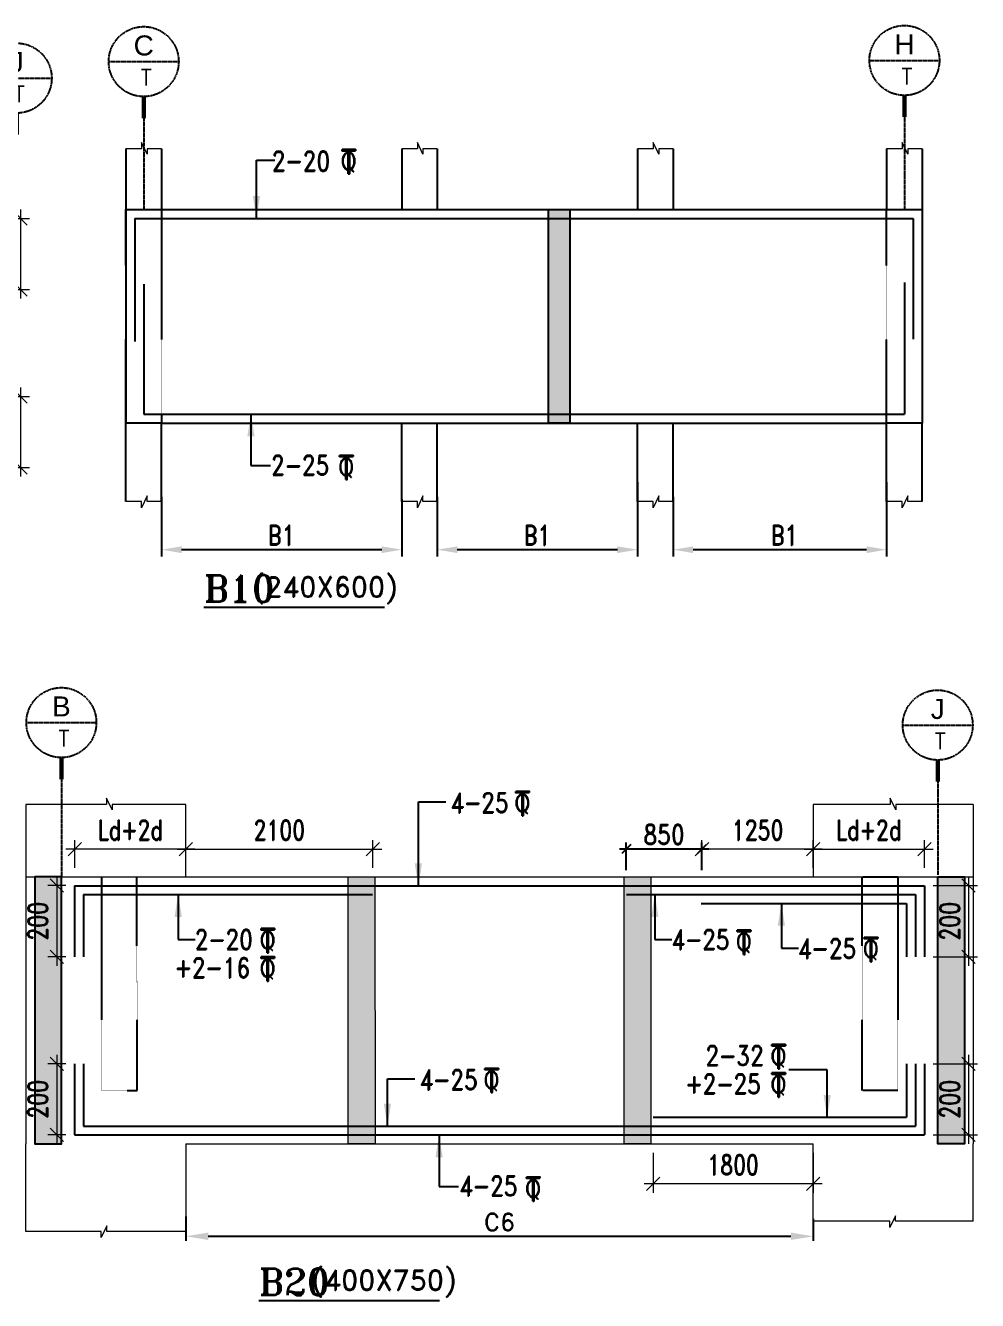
# Model space of a CAD drawing. Header units: millimetres. Extents: x 2061841 to 105821645, y -77612 to 48520811.
# Drawn here: x 2597553 to 2608254, y 28935 to 43257 of the extents above; entities that cross this region are included whole.
import ezdxf
from ezdxf.enums import TextEntityAlignment as Align

# ---------------------------------------------------------------- set-up
doc = ezdxf.new("R2010")
doc.units = ezdxf.units.MM
doc.header["$LTSCALE"] = 10
doc.header["$MEASUREMENT"] = 0
for name, pattern in [('$0$HIDDEN', [0.375, 0.25, -0.125]), ('BASEMENT COLUMN SETTING OUT-PART 2_R4$0$CENTER', [2, 1.25, -0.25, 0.25, -0.25]), ('CENTER', [2, 1.25, -0.25, 0.25, -0.25])]:
    doc.linetypes.add(name, pattern=pattern)
for name, color, linetype in [('A-Grid-Tower', 8, 'CENTER'), ('BASEMENT COLUMN SETTING OUT-PART 2_R4$0$A-GRID-MAIN', 2, 'BASEMENT COLUMN SETTING OUT-PART 2_R4$0$CENTER'), ('BEAM', 4, 'Continuous'), ('BEAM HATCH', 252, 'Continuous'), ('BEAM STIRRUPS', 3, 'Continuous'), ('DIM1', 3, 'Continuous'), ('LEADER', 3, 'Continuous'), ('REIN', 1, 'Continuous'), ('SHEET', 7, 'Continuous'), ('VIN_BEAM', 4, 'Continuous')]:
    doc.layers.add(name, color=color, linetype=linetype)
doc.layers.add('TEXT', color=2, linetype='Continuous', lineweight=25)
doc.layers.add('VIN_SLAB DIMENSION', color=3, linetype='Continuous', lineweight=13)
doc.styles.add('200', font='romand.shx', dxfattribs={"width": 0.8, "height": 225})
doc.styles.add('BASEMENT COLUMN SETTING OUT-PART 2_R4$0$MAS-TXTL', font='arial.ttf', dxfattribs={"height": 200})
doc.styles.add('BASEMENT COLUMN SETTING OUT-PART 2_R4$0$MAS-TXTS', font='romans.shx', dxfattribs={"width": 0.8, "height": 180})
doc.styles.add('GRID', font='romand.shx')
doc.styles.add('PK', font='romand.shx', dxfattribs={"width": 0.7, "height": 225})
doc.styles.add('PRP 100', font='romand.shx', dxfattribs={"width": 0.75})
doc.styles.add('RD', font='romand.shx', dxfattribs={"width": 0.9, "height": 225})
doc.styles.add('ROMAND', font='romand', dxfattribs={"height": 200})
doc.styles.add('RT', font='romant.shx', dxfattribs={"height": 250})
doc.dimstyles.new('dim', dxfattribs={"dimtxt": 225, "dimasz": 150, "dimexe": 100, "dimexo": 100, "dimgap": 100, "dimtad": 1, "dimdec": 0, "dimlfac": -1, "dimrnd": 5, "dimdsep": 46, "dimtxsty": 'PRP 100', "dimblk": 'OBLIQUE', "dimcen": 1.5, "dimdle": 100, "dimclrd": 3, "dimclre": 3, "dimclrt": 2, "dimadec": 0, "dimazin": 0, "dimtfac": 1, "dimtdec": 0, "dimtix": 1, "dimtmove": 0, "dimatfit": 3, "dimldrblk": 'OBLIQUE', "dimfxl": 200, "dimlwd": -1, "dimlwe": -1, "dimarcsym": 0})
doc.dimstyles.new('GR', dxfattribs={"dimtxt": 225, "dimasz": 100, "dimexe": 50, "dimexo": 50, "dimgap": 40, "dimtad": 1, "dimdec": 0, "dimzin": 0, "dimdsep": 46, "dimtxsty": 'RD', "dimblk1": 'OBLIQUE', "dimblk2": 'OBLIQUE', "dimsah": 1, "dimcen": 0, "dimdle": 100, "dimclrd": 3, "dimclre": 3, "dimclrt": 2, "dimadec": 0, "dimazin": 0, "dimtfac": 1, "dimtdec": 0, "dimtix": 1, "dimtmove": 0, "dimatfit": 3, "dimfxl": 1, "dimtolj": 1, "dimtzin": 0, "dimarcsym": 0})
doc.dimstyles.new('GR2', dxfattribs={"dimtxt": 225, "dimasz": 100, "dimexe": 75, "dimexo": 75, "dimgap": 50, "dimtad": 1, "dimdec": 0, "dimdsep": 46, "dimtxsty": '200', "dimblk1": 'OBLIQUE', "dimblk2": 'OBLIQUE', "dimsah": 1, "dimcen": 50, "dimdle": 75, "dimclrd": 3, "dimclre": 3, "dimclrt": 2, "dimadec": 0, "dimazin": 0, "dimtfac": 1, "dimtdec": 0, "dimtix": 1, "dimtmove": 0, "dimatfit": 3, "dimldrblk": 'OBLIQUE', "dimfxl": 1, "dimtolj": 1, "dimtzin": 0, "dimarcsym": 0})
doc.dimstyles.new('GRID', dxfattribs={"dimtxt": 300, "dimasz": 75, "dimexe": 50, "dimexo": 50, "dimgap": 60, "dimtad": 1, "dimdec": 0, "dimdsep": 46, "dimtxsty": 'GRID', "dimblk1": 'OBLIQUE', "dimblk2": 'OBLIQUE', "dimsah": 1, "dimcen": 2.5, "dimdle": 50, "dimclrd": 3, "dimclre": 3, "dimclrt": 2, "dimadec": 0, "dimazin": 0, "dimtfac": 1, "dimtdec": 0, "dimtmove": 0, "dimatfit": 3, "dimldrblk": 'OBLIQUE', "dimfxl": 1, "dimarcsym": 0})

# ---------------------------------------------------------------- blocks, each defined once
blk = doc.blocks.new('A$C33BE299A')
at = {"layer": 'SHEET', "color": 4, "style": 'ROMAND'}
for s, height, p in [('T', 170, (-16.2, 0)), ('Q', 125, (-14.4, 26.9))]:
    blk.add_text(s, height=height, dxfattribs=at).set_placement(p)
blk = doc.blocks.new('*D2457')
at = {"layer": 'BEAM STIRRUPS', "color": 3, "lineweight": -2, "ltscale": 0.25, "transparency": 16777216}
for p, q in [((2599082, 37963), (2599082, 37294)), ((2601782, 37936), (2601782, 37294)), ((2601557, 37369), (2599307, 37369))]:
    blk.add_line(p, q, dxfattribs=at)
at = {"layer": 'BEAM STIRRUPS', "color": 3, "linetype": 'Continuous', "ltscale": 0.25, "transparency": 16777216}
for points in [[(2599307, 37406), (2599307, 37331), (2599082, 37369)], [(2601557, 37406), (2601557, 37331), (2601782, 37369)]]:
    blk.add_solid(points, dxfattribs=at)
at = {"layer": 'Defpoints', "color": 0, "linetype": 'Continuous', "ltscale": 0.25, "transparency": 16777216}
for p in [(2599082, 38038, 2), (2601782, 38011, 46), (2599082, 37369)]:
    blk.add_point(p, dxfattribs=at)
at = {"layer": 'BEAM STIRRUPS', "color": 2, "linetype": 'Continuous', "ltscale": 0.25, "transparency": 16777216, "insert": (2600432, 37531), "char_height": 225, "attachment_point": 5, "rotation": 360, "style": '200'}
blk.add_mtext('\\A1;B1', dxfattribs=at)
blk = doc.blocks.new('_Oblique')
at = {"color": 0, "linetype": 'ByBlock', "lineweight": -2}
blk.add_line((-0.5, -0.5), (0.5, 0.5), dxfattribs=at)
blk = doc.blocks.new('*D2458')
at = {"layer": 'BEAM STIRRUPS', "color": 3, "lineweight": -2, "ltscale": 0.25, "transparency": 16777216}
for p, q in [((2604432, 38129), (2604432, 37294)), ((2602182, 37963), (2602182, 37294)), ((2604207, 37369), (2602407, 37369))]:
    blk.add_line(p, q, dxfattribs=at)
at = {"layer": 'BEAM STIRRUPS', "color": 3, "linetype": 'Continuous', "ltscale": 0.25, "transparency": 16777216}
for points in [[(2602407, 37406), (2602407, 37331), (2602182, 37369)], [(2604207, 37406), (2604207, 37331), (2604432, 37369)]]:
    blk.add_solid(points, dxfattribs=at)
at = {"layer": 'Defpoints', "color": 0, "linetype": 'Continuous', "ltscale": 0.25, "transparency": 16777216}
for p in [(2604432, 38204, 46), (2602182, 38038, 2), (2602182, 37369)]:
    blk.add_point(p, dxfattribs=at)
at = {"layer": 'BEAM STIRRUPS', "color": 2, "linetype": 'Continuous', "ltscale": 0.25, "transparency": 16777216, "insert": (2603307, 37531), "char_height": 225, "attachment_point": 5, "rotation": 360, "style": '200'}
blk.add_mtext('\\A1;B1', dxfattribs=at)
blk = doc.blocks.new('*D2459')
at = {"layer": 'BEAM STIRRUPS', "color": 3, "lineweight": -2, "ltscale": 0.25, "transparency": 16777216}
for p, q in [((2607232, 38129), (2607232, 37294)), ((2604832, 37963), (2604832, 37294)), ((2607007, 37369), (2605057, 37369))]:
    blk.add_line(p, q, dxfattribs=at)
at = {"layer": 'BEAM STIRRUPS', "color": 3, "linetype": 'Continuous', "ltscale": 0.25, "transparency": 16777216}
for points in [[(2605057, 37406), (2605057, 37331), (2604832, 37369)], [(2607007, 37406), (2607007, 37331), (2607232, 37369)]]:
    blk.add_solid(points, dxfattribs=at)
at = {"layer": 'Defpoints', "color": 0, "linetype": 'Continuous', "ltscale": 0.25, "transparency": 16777216}
for p in [(2607232, 38204, 46), (2604832, 38038, 2), (2604832, 37369)]:
    blk.add_point(p, dxfattribs=at)
at = {"layer": 'BEAM STIRRUPS', "color": 2, "linetype": 'Continuous', "ltscale": 0.25, "transparency": 16777216, "insert": (2606084, 37531), "char_height": 225, "attachment_point": 5, "rotation": 360, "style": '200'}
blk.add_mtext('\\A1;B1', dxfattribs=at)
blk = doc.blocks.new('*D2468')
at = {"layer": 'Defpoints', "color": 0, "linetype": 'Continuous', "ltscale": 20, "transparency": 16777216}
for p in [(2599357, 29928, 0), (2606407, 29903, -52), (2606407, 29656)]:
    blk.add_point(p, dxfattribs=at)
at = {"layer": 'DIM1', "color": 3, "linetype": 'Continuous', "lineweight": -2, "ltscale": 20, "transparency": 16777216}
for p, q in [((2599357, 29878), (2599357, 29606)), ((2606407, 29853), (2606407, 29606)), ((2599607, 29656), (2606157, 29656))]:
    blk.add_line(p, q, dxfattribs=at)
at = {"layer": 'DIM1', "color": 3, "linetype": 'Continuous', "ltscale": 20, "transparency": 16777216}
for points in [[(2599607, 29698), (2599607, 29615), (2599357, 29656)], [(2606157, 29698), (2606157, 29615), (2606407, 29656)]]:
    blk.add_solid(points, dxfattribs=at)
at = {"layer": 'DIM1', "color": 2, "linetype": 'Continuous', "ltscale": 20, "transparency": 16777216, "insert": (2602882, 29816), "char_height": 200, "attachment_point": 5, "style": 'GRID'}
blk.add_mtext('C6', dxfattribs=at)
blk = doc.blocks.new('*D2469')
at = {"layer": 'Defpoints', "color": 0, "transparency": 16777216}
for p in [(2601457, 34006), (2599357, 33695), (2601457, 33695, -34)]:
    blk.add_point(p, dxfattribs=at)
at = {"layer": 'VIN_SLAB DIMENSION', "color": 3, "transparency": 16777216}
for p, q in [((2599357, 33795), (2599357, 34106)), ((2601457, 33795), (2601457, 34106)), ((2599257, 34006), (2601557, 34006))]:
    blk.add_line(p, q, dxfattribs=at)
at = {"layer": 'VIN_SLAB DIMENSION', "color": 3, "transparency": 16777216, "xscale": 150, "yscale": 150, "zscale": 150, "rotation": 180}
blk.add_blockref('_Oblique', (2599357, 34006), dxfattribs=at)
at = {"layer": 'VIN_SLAB DIMENSION', "color": 3, "transparency": 16777216, "xscale": 150, "yscale": 150, "zscale": 150}
blk.add_blockref('_Oblique', (2601457, 34006), dxfattribs=at)
at = {"layer": 'VIN_SLAB DIMENSION', "color": 2, "transparency": 16777216, "insert": (2600407, 34219), "char_height": 225, "attachment_point": 5, "style": 'PRP 100'}
blk.add_mtext('2100', dxfattribs=at)
blk = doc.blocks.new('OBLIQUE')
blk = doc.blocks.new('*D2330')
at = {"layer": 'Defpoints', "color": 0, "transparency": 16777216}
for p in [(2597001, 41091, 52), (2597001, 40291, 51), (2597497, 40291)]:
    blk.add_point(p, dxfattribs=at)
at = {"layer": 'VIN_SLAB DIMENSION', "color": 3, "transparency": 16777216}
for p, q in [((2597497, 41191), (2597497, 40191)), ((2597101, 41091), (2597597, 41091)), ((2597101, 40291), (2597597, 40291))]:
    blk.add_line(p, q, dxfattribs=at)
at = {"layer": 'VIN_SLAB DIMENSION', "color": 3, "transparency": 16777216, "xscale": 150, "yscale": 150, "zscale": 150}
for p, rotation in [((2597497, 41091), 90), ((2597497, 40291), 270)]:
    blk.add_blockref('_Oblique', p, dxfattribs=dict(at, rotation=rotation))
at = {"layer": 'VIN_SLAB DIMENSION', "color": 2, "transparency": 16777216, "insert": (2597285, 40691), "char_height": 225, "attachment_point": 5, "rotation": 90, "style": 'PRP 100'}
blk.add_mtext('200', dxfattribs=at)
blk = doc.blocks.new('*D2331')
at = {"layer": 'Defpoints', "color": 0, "transparency": 16777216}
for p in [(2597001, 39091, 52), (2597001, 38291, 51), (2597497, 38291)]:
    blk.add_point(p, dxfattribs=at)
at = {"layer": 'VIN_SLAB DIMENSION', "color": 3, "transparency": 16777216}
for p, q in [((2597497, 39191), (2597497, 38191)), ((2597101, 39091), (2597597, 39091)), ((2597101, 38291), (2597597, 38291))]:
    blk.add_line(p, q, dxfattribs=at)
at = {"layer": 'VIN_SLAB DIMENSION', "color": 3, "transparency": 16777216, "xscale": 150, "yscale": 150, "zscale": 150}
for p, rotation in [((2597497, 39091), 90), ((2597497, 38291), 270)]:
    blk.add_blockref('_Oblique', p, dxfattribs=dict(at, rotation=rotation))
at = {"layer": 'VIN_SLAB DIMENSION', "color": 2, "transparency": 16777216, "insert": (2597285, 38691), "char_height": 225, "attachment_point": 5, "rotation": 90, "style": 'PRP 100'}
blk.add_mtext('200', dxfattribs=at)
blk = doc.blocks.new('*D2340')
at = {"layer": 'Defpoints', "color": 0, "transparency": 16777216}
for p in [(2607657, 34006), (2606407, 33695, 52), (2607657, 33695, 52)]:
    blk.add_point(p, dxfattribs=at)
at = {"layer": 'VIN_SLAB DIMENSION', "color": 3, "transparency": 16777216}
for p, q in [((2606407, 33795), (2606407, 34106)), ((2607657, 33795), (2607657, 34106)), ((2606307, 34006), (2607757, 34006))]:
    blk.add_line(p, q, dxfattribs=at)
at = {"layer": 'VIN_SLAB DIMENSION', "color": 3, "transparency": 16777216, "xscale": 150, "yscale": 150, "zscale": 150, "rotation": 180}
blk.add_blockref('_Oblique', (2606407, 34006), dxfattribs=at)
at = {"layer": 'VIN_SLAB DIMENSION', "color": 3, "transparency": 16777216, "xscale": 150, "yscale": 150, "zscale": 150}
blk.add_blockref('_Oblique', (2607657, 34006), dxfattribs=at)
at = {"layer": 'VIN_SLAB DIMENSION', "color": 2, "transparency": 16777216, "insert": (2607032, 34219), "char_height": 225, "attachment_point": 5, "style": 'PRP 100'}
blk.add_mtext('Ld+2d', dxfattribs=at)
blk = doc.blocks.new('*D2341')
at = {"layer": 'Defpoints', "color": 0, "transparency": 16777216}
for p in [(2607657, 33595, 52), (2607657, 32795, 51), (2608154, 32795)]:
    blk.add_point(p, dxfattribs=at)
at = {"layer": 'VIN_SLAB DIMENSION', "color": 3, "transparency": 16777216}
for p, q in [((2608154, 33695), (2608154, 32695)), ((2607757, 33595), (2608254, 33595)), ((2607757, 32795), (2608254, 32795))]:
    blk.add_line(p, q, dxfattribs=at)
at = {"layer": 'VIN_SLAB DIMENSION', "color": 3, "transparency": 16777216, "xscale": 150, "yscale": 150, "zscale": 150}
for p, rotation in [((2608154, 33595), 90), ((2608154, 32795), 270)]:
    blk.add_blockref('_Oblique', p, dxfattribs=dict(at, rotation=rotation))
at = {"layer": 'VIN_SLAB DIMENSION', "color": 2, "transparency": 16777216, "insert": (2607941, 33195), "char_height": 225, "attachment_point": 5, "rotation": 90, "style": 'PRP 100'}
blk.add_mtext('200', dxfattribs=at)
blk = doc.blocks.new('*D2342')
at = {"layer": 'Defpoints', "color": 0, "transparency": 16777216}
for p in [(2607657, 31595, 52), (2607657, 30795, 51), (2608154, 30795)]:
    blk.add_point(p, dxfattribs=at)
at = {"layer": 'VIN_SLAB DIMENSION', "color": 3, "transparency": 16777216}
for p, q in [((2608154, 31695), (2608154, 30695)), ((2607757, 31595), (2608254, 31595)), ((2607757, 30795), (2608254, 30795))]:
    blk.add_line(p, q, dxfattribs=at)
at = {"layer": 'VIN_SLAB DIMENSION', "color": 3, "transparency": 16777216, "xscale": 150, "yscale": 150, "zscale": 150}
for p, rotation in [((2608154, 31595), 90), ((2608154, 30795), 270)]:
    blk.add_blockref('_Oblique', p, dxfattribs=dict(at, rotation=rotation))
at = {"layer": 'VIN_SLAB DIMENSION', "color": 2, "transparency": 16777216, "insert": (2607941, 31195), "char_height": 225, "attachment_point": 5, "rotation": 90, "style": 'PRP 100'}
blk.add_mtext('200', dxfattribs=at)
blk = doc.blocks.new('*D2343')
at = {"layer": 'Defpoints', "color": 0, "transparency": 16777216}
for p in [(2598107, 34006), (2598107, 33695, 52), (2599357, 33695, 52)]:
    blk.add_point(p, dxfattribs=at)
at = {"layer": 'VIN_SLAB DIMENSION', "color": 3, "transparency": 16777216}
for p, q in [((2598107, 33795), (2598107, 34106)), ((2599357, 33795), (2599357, 34106)), ((2599457, 34006), (2598007, 34006))]:
    blk.add_line(p, q, dxfattribs=at)
at = {"layer": 'VIN_SLAB DIMENSION', "color": 3, "transparency": 16777216, "xscale": 150, "yscale": 150, "zscale": 150, "rotation": 180}
blk.add_blockref('_Oblique', (2598107, 34006), dxfattribs=at)
at = {"layer": 'VIN_SLAB DIMENSION', "color": 3, "transparency": 16777216, "xscale": 150, "yscale": 150, "zscale": 150}
blk.add_blockref('_Oblique', (2599357, 34006), dxfattribs=at)
at = {"layer": 'VIN_SLAB DIMENSION', "color": 2, "transparency": 16777216, "insert": (2598732, 34219), "char_height": 225, "attachment_point": 5, "style": 'PRP 100'}
blk.add_mtext('Ld+2d', dxfattribs=at)
blk = doc.blocks.new('*D2344')
at = {"layer": 'Defpoints', "color": 0, "transparency": 16777216}
for p in [(2598106, 33595, 52), (2597905, 32795), (2598106, 32795, 51)]:
    blk.add_point(p, dxfattribs=at)
at = {"layer": 'VIN_SLAB DIMENSION', "color": 3, "transparency": 16777216}
for p, q in [((2597905, 33695), (2597905, 32695)), ((2598006, 33595), (2597805, 33595)), ((2598006, 32795), (2597805, 32795))]:
    blk.add_line(p, q, dxfattribs=at)
at = {"layer": 'VIN_SLAB DIMENSION', "color": 3, "transparency": 16777216, "xscale": 150, "yscale": 150, "zscale": 150}
for p, rotation in [((2597905, 33595), 90), ((2597905, 32795), 270)]:
    blk.add_blockref('_Oblique', p, dxfattribs=dict(at, rotation=rotation))
at = {"layer": 'VIN_SLAB DIMENSION', "color": 2, "transparency": 16777216, "insert": (2597693, 33195), "char_height": 225, "attachment_point": 5, "rotation": 90, "style": 'PRP 100'}
blk.add_mtext('200', dxfattribs=at)
blk = doc.blocks.new('*D2345')
at = {"layer": 'Defpoints', "color": 0, "transparency": 16777216}
for p in [(2605157, 34006), (2605157, 33695), (2606407, 33695)]:
    blk.add_point(p, dxfattribs=at)
at = {"layer": 'VIN_SLAB DIMENSION', "color": 3, "transparency": 16777216}
for p, q in [((2605157, 33795), (2605157, 34106)), ((2606407, 33795), (2606407, 34106)), ((2606507, 34006), (2605057, 34006))]:
    blk.add_line(p, q, dxfattribs=at)
at = {"layer": 'VIN_SLAB DIMENSION', "color": 3, "transparency": 16777216, "xscale": 150, "yscale": 150, "zscale": 150, "rotation": 180}
blk.add_blockref('_Oblique', (2605157, 34006), dxfattribs=at)
at = {"layer": 'VIN_SLAB DIMENSION', "color": 3, "transparency": 16777216, "xscale": 150, "yscale": 150, "zscale": 150}
blk.add_blockref('_Oblique', (2606407, 34006), dxfattribs=at)
at = {"layer": 'VIN_SLAB DIMENSION', "color": 2, "transparency": 16777216, "insert": (2605782, 34219), "char_height": 225, "attachment_point": 5, "style": 'PRP 100'}
blk.add_mtext('1250', dxfattribs=at)
blk = doc.blocks.new('*D2346')
at = {"layer": 'BEAM', "color": 3, "lineweight": -2, "transparency": 16777216}
for p, q in [((2605232, 34006), (2604231, 34006)), ((2604306, 33770), (2604306, 34081)), ((2605157, 33770), (2605157, 34081))]:
    blk.add_line(p, q, dxfattribs=at)
at = {"layer": 'Defpoints', "color": 0, "transparency": 16777216}
for p in [(2604306, 34006), (2604306, 33695, 18), (2605157, 33695, 52)]:
    blk.add_point(p, dxfattribs=at)
at = {"layer": 'BEAM', "color": 3, "lineweight": -2, "transparency": 16777216, "xscale": 100, "yscale": 100, "zscale": 100, "rotation": 180}
blk.add_blockref('_Oblique', (2604306, 34006), dxfattribs=at)
at = {"layer": 'BEAM', "color": 3, "lineweight": -2, "transparency": 16777216, "xscale": 100, "yscale": 100, "zscale": 100}
blk.add_blockref('_Oblique', (2605157, 34006), dxfattribs=at)
at = {"layer": 'BEAM', "color": 2, "transparency": 16777216, "insert": (2604731, 34169), "char_height": 225, "attachment_point": 5, "style": '200'}
blk.add_mtext('\\A1;850', dxfattribs=at)
blk = doc.blocks.new('*D2347')
at = {"layer": 'Defpoints', "color": 0, "transparency": 16777216}
for p in [(2598106, 31595, 52), (2597905, 30795), (2598106, 30795, 51)]:
    blk.add_point(p, dxfattribs=at)
at = {"layer": 'VIN_SLAB DIMENSION', "color": 3, "transparency": 16777216}
for p, q in [((2597905, 31695), (2597905, 30695)), ((2598006, 31595), (2597805, 31595)), ((2598006, 30795), (2597805, 30795))]:
    blk.add_line(p, q, dxfattribs=at)
at = {"layer": 'VIN_SLAB DIMENSION', "color": 3, "transparency": 16777216, "xscale": 150, "yscale": 150, "zscale": 150}
for p, rotation in [((2597905, 31595), 90), ((2597905, 30795), 270)]:
    blk.add_blockref('_Oblique', p, dxfattribs=dict(at, rotation=rotation))
at = {"layer": 'VIN_SLAB DIMENSION', "color": 2, "transparency": 16777216, "insert": (2597693, 31195), "char_height": 225, "attachment_point": 5, "rotation": 90, "style": 'PRP 100'}
blk.add_mtext('200', dxfattribs=at)
blk = doc.blocks.new('*D2348')
at = {"layer": 'Defpoints', "color": 0, "transparency": 16777216}
for p in [(2604607, 30695), (2606407, 30695), (2604607, 30246)]:
    blk.add_point(p, dxfattribs=at)
at = {"layer": 'VIN_SLAB DIMENSION', "color": 3, "transparency": 16777216}
for p, q in [((2604607, 30595), (2604607, 30146)), ((2606407, 30595), (2606407, 30146)), ((2606507, 30246), (2604507, 30246))]:
    blk.add_line(p, q, dxfattribs=at)
at = {"layer": 'VIN_SLAB DIMENSION', "color": 3, "transparency": 16777216, "xscale": 150, "yscale": 150, "zscale": 150, "rotation": 180}
blk.add_blockref('_Oblique', (2604607, 30246), dxfattribs=at)
at = {"layer": 'VIN_SLAB DIMENSION', "color": 3, "transparency": 16777216, "xscale": 150, "yscale": 150, "zscale": 150}
blk.add_blockref('_Oblique', (2606407, 30246), dxfattribs=at)
at = {"layer": 'VIN_SLAB DIMENSION', "color": 2, "transparency": 16777216, "insert": (2605507, 30459), "char_height": 225, "attachment_point": 5, "style": 'PRP 100'}
blk.add_mtext('1800', dxfattribs=at)
blk = doc.blocks.new('BASEMENT COLUMN SETTING OUT-PART 2_R4$0$GRID TARGET1')
blk.add_wipeout([(393, -655), (392, -641), (392, -628), (390, -614), (389, -600), (387, -587), (384, -573), (381, -560), (377, -547), (373, -534), (369, -521), (364, -508), (359, -495), (353, -483), (347, -471), (340, -459), (333, -447), (325, -435), (318, -424), (309, -413), (301, -403), (292, -392), (282, -382), (273, -373), (263, -363), (252, -354), (242, -346), (231, -337), (220, -330), (208, -322), (196, -315), (184, -308), (172, -302), (160, -296), (147, -291), (134, -286), (121, -282), (108, -278), (95, -274), (82, -271), (68, -268), (55, -266), (41, -265), (27, -263), (14, -263), (0, -262), (-14, -263), (-27, -263), (-41, -265), (-55, -266), (-68, -268), (-82, -271), (-95, -274), (-108, -278), (-121, -282), (-134, -286), (-147, -291), (-160, -296), (-172, -302), (-184, -308), (-196, -315), (-208, -322), (-220, -330), (-231, -337), (-242, -346), (-252, -354), (-263, -363), (-273, -373), (-282, -382), (-292, -392), (-301, -403), (-309, -413), (-318, -424), (-325, -435), (-333, -447), (-340, -459), (-347, -471), (-353, -483), (-359, -495), (-364, -508), (-369, -521), (-373, -534), (-377, -547), (-381, -560), (-384, -573), (-387, -587), (-389, -600), (-390, -614), (-392, -628), (-392, -641), (-393, -655), (-392, -669), (-392, -682), (-390, -696), (-389, -710), (-387, -723), (-384, -737), (-381, -750), (-377, -763), (-373, -776), (-369, -789), (-364, -802), (-359, -815), (-353, -827), (-347, -839), (-340, -851), (-333, -863), (-325, -875), (-318, -886), (-309, -897), (-301, -907), (-292, -918), (-282, -928), (-273, -937), (-263, -947), (-252, -956), (-242, -964), (-231, -973), (-220, -981), (-208, -988), (-196, -995), (-184, -1002), (-172, -1008), (-160, -1014), (-147, -1019), (-134, -1024), (-121, -1028), (-108, -1032), (-95, -1036), (-82, -1039), (-68, -1042), (-55, -1044), (-41, -1046), (-27, -1047), (-14, -1047), (0, -1048), (14, -1047), (27, -1047), (41, -1046), (55, -1044), (68, -1042), (82, -1039), (95, -1036), (108, -1032), (121, -1028), (134, -1024), (147, -1019), (160, -1014), (172, -1008), (184, -1002), (196, -995), (208, -988), (220, -981), (231, -973), (242, -964), (252, -956), (263, -947), (273, -937), (282, -928), (292, -918), (301, -907), (309, -897), (318, -886), (325, -875), (333, -863), (340, -851), (347, -839), (353, -827), (359, -815), (364, -802), (369, -789), (373, -776), (377, -763), (381, -750), (384, -737), (387, -723), (389, -710), (390, -696), (392, -682), (392, -669)])
blk.add_line((-393, -655), (393, -655))
at = {"const_width": 48.8}
blk.add_lwpolyline([(0, -1048), (0, -1292)], dxfattribs=at)
blk.add_circle((0, -655), 393)
for tag, height, style, p in [('AS', 225, 'BASEMENT COLUMN SETTING OUT-PART 2_R4$0$MAS-TXTL', (0, -586)), ('REF', 180, 'BASEMENT COLUMN SETTING OUT-PART 2_R4$0$MAS-TXTS', (29, -925))]:
    blk.add_attdef(tag, text='', height=height, dxfattribs=dict(style=style)).set_placement(p, align=Align.CENTER)

msp = doc.modelspace()

# ---------------------------------------------------------------- hatches: boundary and pattern name
at = {"layer": 'BEAM HATCH'}
for points in [[(2603432.1, 41190.6), (2603672.1, 41190.6), (2603672.1, 38790.6), (2603432.1, 38790.6)], [(2597956.6, 33694.6), (2597656.6, 33694.6), (2597656.6, 30694.6), (2597956.6, 30694.6)], [(2601181.6, 33694.6), (2601481.6, 33694.6), (2601481.9, 30694.6), (2601181.9, 30694.6)], [(2604281.6, 33694.6), (2604581.6, 33694.6), (2604581.7, 30694.6), (2604281.7, 30694.6)], [(2607806.6, 33694.6), (2608106.7, 33694.6), (2608106.5, 30694.6), (2607806.3, 30694.6)]]:
    msp.add_hatch(color=252, dxfattribs=at).paths.add_polyline_path(points)

# ---------------------------------------------------------------- linework, layer by layer
at = {"layer": 'A-Grid-Tower', "color": 6}
for p, q in [((2598882.1, 42214.8, 0), (2598882.1, 41190.6, 0)), ((2607432.1, 42227.8, 0), (2607432.1, 41190.6, 0)), ((2597956.6, 34789.9, 51.6), (2597956.6, 33694.6, 0)), ((2607806.6, 34762, 51.6), (2607806.6, 33717.3, 51.6))]:
    msp.add_line(p, q, dxfattribs=at)
at = {"layer": 'BEAM'}
for p, q in [((2598682.1, 41873.4, 0), (2598682.1, 41190.6, 0)), ((2599082.1, 41873.4, 0), (2599082.1, 41190.6, 0)), ((2601782.1, 41873.4, 0), (2601782.1, 41190.6, 0)), ((2602182.1, 41873.4, 0), (2602182.1, 41190.6, 0)), ((2604432.1, 41873.4, 0), (2604432.1, 41190.6, 0)), ((2604832.1, 41873.4, 0), (2604832.1, 41190.6, 0)), ((2607232.1, 41873.4, 0), (2607232.1, 41190.6, 0)), ((2607632.1, 41873.4, 0), (2607632.1, 41190.6, 0)), ((2598682.1, 41190.6, 0), (2598682.1, 38790.6, 0)), ((2598682.1, 41190.6, 0), (2607632.1, 41190.6, 0)), ((2607632.1, 41190.6, 0), (2607632.1, 38790.6, 0)), ((2598682.1, 37911.2, 0), (2598682.1, 38790.6, 0)), ((2599082.1, 38790.6, 0), (2607232.1, 38790.6, 0)), ((2599082.1, 37911.2, 0), (2599082.1, 38790.6, 0)), ((2601782.1, 37911.2, 0), (2601782.1, 38790.6, 0)), ((2602182.1, 37911.2, 0), (2602182.1, 38790.6, 0)), ((2604432.1, 37911.2, 0), (2604432.1, 38790.6, 0)), ((2604832.1, 37911.2, 0), (2604832.1, 38790.6, 0)), ((2607232.1, 37911.2, 0), (2607232.1, 38790.6, 0)), ((2607632.1, 37911.2, 0), (2607632.1, 38790.6, 0))]:
    msp.add_line(p, q, dxfattribs=at)
at = {"layer": 'BEAM', "lineweight": 13}
for p, q in [((2598857.6, 41873.4, -51.6), (2598682.1, 41873.4, 51.6)), ((2598857.6, 41944.1, -51.6), (2598857.6, 41873.4, -51.6)), ((2598920.7, 41812.5, -51.6), (2598857.6, 41944.1, -51.6)), ((2598920.7, 41873.4, -51.6), (2598920.7, 41812.5, -51.6)), ((2599082.1, 41873.4, -19.7), (2598920.7, 41873.4, -51.6)), ((2601957.6, 41873.4, -51.6), (2601782.1, 41873.4, 51.6)), ((2601957.6, 41944.1, -51.6), (2601957.6, 41873.4, -51.6)), ((2602020.7, 41812.5, -51.6), (2601957.6, 41944.1, -51.6)), ((2602020.7, 41873.4, -51.6), (2602020.7, 41812.5, -51.6)), ((2602182.1, 41873.4, -19.7), (2602020.7, 41873.4, -51.6)), ((2604607.6, 41873.4, -51.6), (2604432.1, 41873.4, 51.6)), ((2604607.6, 41944.1, -51.6), (2604607.6, 41873.4, -51.6)), ((2604670.7, 41812.5, -51.6), (2604607.6, 41944.1, -51.6)), ((2604670.7, 41873.4, -51.6), (2604670.7, 41812.5, -51.6)), ((2604832.1, 41873.4, -19.7), (2604670.7, 41873.4, -51.6)), ((2607407.6, 41873.4, -51.6), (2607232.1, 41873.4, 51.6)), ((2607407.6, 41944.1, -51.6), (2607407.6, 41873.4, -51.6)), ((2607470.7, 41812.5, -51.6), (2607407.6, 41944.1, -51.6)), ((2607470.7, 41873.4, -51.6), (2607470.7, 41812.5, -51.6)), ((2607632.1, 41873.4, -19.7), (2607470.7, 41873.4, -51.6)), ((2598920.7, 37972.2, -51.6), (2598857.6, 37840.6, -51.6)), ((2598920.7, 37911.2, -51.6), (2598920.7, 37972.2, -51.6)), ((2602020.7, 37972.2, -51.6), (2601957.6, 37840.6, -51.6)), ((2602020.7, 37911.2, -51.6), (2602020.7, 37972.2, -51.6)), ((2604670.7, 37972.2, -51.6), (2604607.6, 37840.6, -51.6)), ((2604670.7, 37911.2, -51.6), (2604670.7, 37972.2, -51.6)), ((2607470.7, 37972.2, -51.6), (2607407.6, 37840.6, -51.6)), ((2607470.7, 37911.2, -51.6), (2607470.7, 37972.2, -51.6)), ((2598857.6, 37911.2, -51.6), (2598682.1, 37911.2, 51.6)), ((2598857.6, 37840.6, -51.6), (2598857.6, 37911.2, -51.6)), ((2599082.1, 37911.2, -19.7), (2598920.7, 37911.2, -51.6)), ((2601957.6, 37911.2, -51.6), (2601782.1, 37911.2, 51.6)), ((2601957.6, 37840.6, -51.6), (2601957.6, 37911.2, -51.6)), ((2602182.1, 37911.2, -19.7), (2602020.7, 37911.2, -51.6)), ((2604607.6, 37911.2, -51.6), (2604432.1, 37911.2, 51.6)), ((2604607.6, 37840.6, -51.6), (2604607.6, 37911.2, -51.6)), ((2604832.1, 37911.2, -19.7), (2604670.7, 37911.2, -51.6)), ((2607407.6, 37911.2, -51.6), (2607232.1, 37911.2, 51.6)), ((2607407.6, 37840.6, -51.6), (2607407.6, 37911.2, -51.6)), ((2607632.1, 37911.2, -19.7), (2607470.7, 37911.2, -51.6)), ((2598464.3, 34577.2, 0), (2598464.3, 34506.6, 0)), ((2598527.4, 34445.7, 0), (2598464.3, 34577.2, 0)), ((2607273, 34577.2, -51.6), (2607273, 34506.6, -51.6)), ((2607336.1, 34445.7, -51.6), (2607273, 34577.2, -51.6)), ((2597556.6, 34506.6, 0), (2597556.6, 33694.6, 0)), ((2598464.3, 34506.6, 0), (2597556.6, 34506.6, 51.6)), ((2598527.4, 34506.6, 0), (2598527.4, 34445.7, 0)), ((2599356.6, 34506.6, 226.7), (2598527.4, 34506.6, 0)), ((2599356.6, 33694.6, 51.6), (2599356.6, 34506.6, 51.6)), ((2606406.6, 34506.6, 0), (2606406.6, 33694.6, 0)), ((2607273, 34506.6, -51.6), (2606406.6, 34506.6, 51.6)), ((2607336.1, 34506.6, -51.6), (2607336.1, 34445.7, -51.6)), ((2608206.6, 34506.6, 0), (2607336.1, 34506.6, -51.6)), ((2608206.6, 34506.6, 0), (2608206.6, 33694.6, 0)), ((2597556.6, 33694.6, 51.6), (2597556.6, 30694.6, 51.6)), ((2597556.6, 33694.6, 51.6), (2608206.6, 33694.6, 0)), ((2608206.6, 33694.6, 0), (2608206.6, 30694.6, 0)), ((2597556.6, 29711.6, 0), (2597556.6, 30694.6, 0)), ((2599356.6, 30694.6, 51.6), (2606406.6, 30694.6, 0)), ((2599356.6, 30694.6, 51.6), (2599356.6, 29711.6, 51.6)), ((2606406.6, 29825.6, 0), (2606406.6, 30694.6, 0)), ((2608206.6, 29825.6, 0), (2608206.6, 30694.6, 0)), ((2607269.6, 29825.6, -51.6), (2606406.6, 29825.6, 51.6)), ((2607332.7, 29886.5, -51.6), (2607269.6, 29754.9, -51.6)), ((2607269.6, 29754.9, -51.6), (2607269.6, 29825.6, -51.6)), ((2607332.7, 29825.6, -51.6), (2607332.7, 29886.5, -51.6)), ((2608206.6, 29825.6, 0), (2607332.7, 29825.6, -51.6)), ((2598405.4, 29711.6, 0), (2597556.6, 29711.6, 51.6)), ((2598468.5, 29772.6, 0), (2598405.4, 29641, 0)), ((2598405.4, 29641, 0), (2598405.4, 29711.6, 0)), ((2598468.5, 29711.6, 0), (2598468.5, 29772.6, 0)), ((2599356.6, 29711.6, 226.7), (2598468.5, 29711.6, 0))]:
    msp.add_line(p, q, dxfattribs=at)
at = {"layer": 'BEAM', "elevation": 0}
msp.add_lwpolyline([(2603432.1, 41190.6), (2603672.1, 41190.6), (2603672.1, 38790.6), (2603432.1, 38790.6)], close=True, dxfattribs=at)
at = {"layer": 'BEAM', "lineweight": 13, "elevation": 0}
for points in [[(2601181.6, 33694.6), (2601481.6, 33694.6), (2601481.9, 30694.6), (2601181.9, 30694.6)], [(2604281.6, 33694.6), (2604581.6, 33694.6), (2604581.7, 30694.6), (2604281.7, 30694.6)]]:
    msp.add_lwpolyline(points, close=True, dxfattribs=at)
at = {"layer": 'REIN'}
for p, q in [((2598782.1, 41090.6, 0), (2607532.1, 41090.6, 0)), ((2598782.1, 41090.6, 0), (2598782.1, 39708.9, 0)), ((2607532.1, 41090.6, 0), (2607532.1, 39733.2, 0)), ((2598882.1, 40352.4, 0), (2598882.1, 38890.6, 0)), ((2607432.1, 40368.8, 0), (2607432.1, 38890.6, 0)), ((2598882.1, 38890.6, 0), (2607432.1, 38890.6, 0)), ((2598106, 33594.6, 51.6), (2601522.2, 33594.6, 51.6)), ((2598106, 33594.6, 51.6), (2598106, 32794.6, 51.2)), ((2601522.2, 33594.6, 51.6), (2607657.2, 33594.6, 0)), ((2607657.2, 33594.6, 0), (2607657.2, 32794.6, -0.4)), ((2598206, 33494.6, 51.5), (2601453.2, 33494.6, 51.6)), ((2598206, 33494.6, 51.5), (2598206, 32794.6, 51.2)), ((2604309.6, 33494.6, 0), (2607557.2, 33494.6, 0)), ((2605148.1, 33394.6, 0), (2607457.2, 33394.6, 0)), ((2607457.2, 33394.6, -0.1), (2607457.2, 32794.6, -0.4)), ((2607557.2, 33494.6, 0), (2607557.2, 32794.6, -0.4)), ((2598106, 31594.6, 50.1), (2598106, 30794.6, 49.8)), ((2598206, 31594.6, 50.5), (2598206, 30894.6, 50.1)), ((2607457.2, 31594.5, 2.5), (2607457.2, 30994.6, 2.2)), ((2607557.2, 31594.5, 2.5), (2607557.2, 30894.5, 2.1)), ((2607657.2, 31594.6, 2.5), (2607657.2, 30794.6, 2.1)), ((2607557.2, 31094.6, 2.1), (2607557.2, 31094.6, 2.1)), ((2604607.1, 30994.6, 17.3), (2607457.2, 30994.6, 2.2)), ((2598106, 30794.6, 49.8), (2607657.2, 30794.6, 2.1)), ((2598206, 30894.6, 50.1), (2607557.2, 30894.6, 2.1)), ((2607357.2, 30894.6, 2.1), (2607357.2, 30894.5, 2.1))]:
    msp.add_line(p, q, dxfattribs=at)
at = {"layer": 'VIN_BEAM', "linetype": '$0$HIDDEN', "elevation": 0}
for points in [[(2598682.1, 41190.6), (2599082.1, 41190.6), (2599082.1, 38790.6), (2598682.1, 38790.6)], [(2607232.1, 41190.6), (2607632.1, 41190.6), (2607632.1, 38790.6), (2607232.1, 38790.6)], [(2598806.6, 33694.6), (2598406.6, 33694.6), (2598406.8, 31294.6), (2598806.8, 31294.6)], [(2606956.6, 33694.6), (2607356.6, 33694.6), (2607356.6, 31294.6), (2606956.6, 31294.6)]]:
    msp.add_lwpolyline(points, close=True, dxfattribs=at)
at = {"layer": 'VIN_BEAM'}
for points, elevation in [([(2597956.6, 33694.6), (2597656.6, 33694.6), (2597656.6, 30694.6), (2597956.6, 30694.6)], 0), ([(2607806.6, 33694.6), (2608106.7, 33694.6), (2608106.5, 30694.6), (2607806.3, 30694.6)], 51.6)]:
    msp.add_lwpolyline(points, close=True, dxfattribs=dict(at, elevation=elevation))

# ---------------------------------------------------------------- block references
at = {"layer": 'BASEMENT COLUMN SETTING OUT-PART 2_R4$0$A-GRID-MAIN', "color": 240, "true_color": 0xed1f24}
msp.add_blockref('BASEMENT COLUMN SETTING OUT-PART 2_R4$0$GRID TARGET1', (2597454.8, 43321.1, -20.7), dxfattribs=at).add_auto_attribs({'REF': 'T', 'AS': 'J'})
at = {"layer": 'TEXT', "color": 2, "xscale": 1.600000001490116, "yscale": 1.600000001490116, "zscale": 1.600000001490116}
for p in [(2601114.4, 41590.7, 243658), (2601087.1, 38156, 243658)]:
    msp.add_blockref('A$C33BE299A', p, dxfattribs=at)
at = {"layer": 'TEXT', "color": 1, "xscale": 1.600000001490116, "yscale": 1.600000001490116, "zscale": 1.600000001490116}
for p in [(2603067.2, 34381, 243709.9), (2600203.5, 32841, 243709.9), (2605556.7, 32821.5, 243658.3), (2606983.1, 32741, 243658.3), (2600203.5, 32523.1, 243709.9), (2605944.8, 31537.3, 243665.2), (2602719.5, 31269.8, 243709.9), (2605944.8, 31219.5, 243665.2), (2603187.2, 30049.5, 243709.9)]:
    msp.add_blockref('A$C33BE299A', p, dxfattribs=at)

# ---------------------------------------------------------------- texts
at = {"layer": 'TEXT', "color": 2, "style": 'PK', "width": 0.8}
for s, p in [('2-20', (2600321.7, 41620.9, -0.2)), ('4-25', (2602328.3, 34414.4, 51.4)), ('2-20', (2599454.3, 32876.9, 51.6)), ('4-25', (2604811.8, 32876.9, 0)), ('4-25', (2606233.9, 32776.9, 0)), ('+2-16', (2599229.5, 32559.1, 51.6)), ('2-32', (2605195.6, 31573.2, 6.9)), ('4-25 ', (2601980.7, 31303.1, 51.4)), ('+2-25', (2604970.9, 31255.4, 6.9))]:
    msp.add_text(s, height=225, dxfattribs=at).set_placement(p)
for s, p in [('2-25', (2600312.6, 38205, 0)), ('4-25', (2602427.1, 30109, 51.6))]:
    msp.add_text(s, height=225, rotation=0, dxfattribs=at).set_placement(p)
at = {"layer": 'TEXT', "color": 2, "style": 'RD'}
for s, p in [('(240X600)', (2600110.5, 36837.8, 0)), ('(400X750)', (2600772.8, 29050.9, 51.6))]:
    msp.add_text(s, height=225, dxfattribs=at).set_placement(p)
at = {"layer": 'TEXT', "color": 1, "style": 'RT'}
for s, p in [('%%UB10      ', (2600572.6, 36931.8, 0)), ('%%UB20      ', (2601190.9, 29145, 51.6))]:
    msp.add_text(s, height=300, dxfattribs=at).set_placement(p, align=Align.MIDDLE_CENTER)

# ---------------------------------------------------------------- dimensions: what is measured, and where the dimension line sits
at = {"layer": 'BEAM'}
dim = msp.add_linear_dim(base=(2604306.2, 34006.2, -51.6), p1=(2605156.6, 33694.6, 0), p2=(2604306.2, 33694.6, -33.8), angle=180, dimstyle='GR2', override={"dimldrblk": 'OBLIQUE'}, dxfattribs=at)
dim.commit()
dim.dimension.update_dxf_attribs({"geometry": '*D2346', "text_midpoint": (2604731.4, 34168.7, -51.6)})
at = {"layer": 'BEAM STIRRUPS', "linetype": 'Continuous', "ltscale": 0.25}
for base, p1, p2, picture, middle in [((2602182.1, 37368.7, 0), (2604432.1, 38204.3, 46.4), (2602182.1, 38038.4, 1.6), '*D2458', (2603307.1, 37368.7, 0)), ((2604832.1, 37368.7, 0), (2607232.1, 38204.3, 46.4), (2604832.1, 38038.4, 1.6), '*D2459', (2606084.4, 37368.7, 0)), ((2599082.1, 37368.7, 0), (2601782.1, 38011.2, 46.4), (2599082.1, 38038.4, 1.6), '*D2457', (2600432.1, 37368.7, 0))]:
    dim = msp.add_linear_dim(base=base, p1=p1, p2=p2, angle=179.99996, text='B1', dimstyle='GR2', override={"dimasz": 225, "dimfxl": 3, "dimarcsym": 2}, dxfattribs=at)
    dim.commit()
    dim.dimension.update_dxf_attribs({"geometry": picture, "text_midpoint": middle, "dimtype": 160})
at = {"layer": 'DIM1', "linetype": 'Continuous', "ltscale": 20}
dim = msp.add_linear_dim(base=(2606406.6, 29656.3, 51.6), p1=(2599356.6, 29927.8, 51.6), p2=(2606406.6, 29903.3, 0), text='C6', dimstyle='GRID', override={"dimtxt": 200, "dimasz": 250, "dimtxsty": 'GRID', "dimsah": 0, "dimtmove": 1}, dxfattribs=at)
dim.commit()
dim.dimension.update_dxf_attribs({"geometry": '*D2468', "text_midpoint": (2602881.6, 29816.3, 51.6)})
at = {"layer": 'VIN_SLAB DIMENSION'}
for base, p1, p2, picture, middle in [((2597497.1, 40290.6, -103.1), (2597000.6, 41090.6, -51.6), (2597000.7, 40290.6, -52), '*D2330', (2597284.6, 40690.6, -103.1)), ((2597497.1, 38290.6, -100.5), (2597000.7, 39090.6, -49), (2597000.7, 38290.6, -49.3), '*D2331', (2597284.6, 38690.6, -100.5)), ((2597905.3, 32794.5, 0), (2598106, 33594.5, 51.6), (2598106, 32794.5, 51.2), '*D2344', (2597692.8, 33194.5, 0)), ((2608153.7, 32794.6, -51.6), (2607657.2, 33594.6, 0), (2607657.2, 32794.6, -0.4), '*D2341', (2607941.2, 33194.6, -51.6)), ((2597905.3, 30794.6, -1.4), (2598106, 31594.6, 50.1), (2598106, 30794.6, 49.8), '*D2347', (2597692.8, 31194.6, -1.4)), ((2608153.7, 30794.6, -49.1), (2607657.2, 31594.6, 2.5), (2607657.2, 30794.6, 2.1), '*D2342', (2607941.2, 31194.6, -49.1))]:
    dim = msp.add_linear_dim(base=base, p1=p1, p2=p2, angle=90, text='200', dimstyle='dim', dxfattribs=at)
    dim.commit()
    dim.dimension.update_dxf_attribs({"geometry": picture, "text_midpoint": middle})
dim = msp.add_linear_dim(base=(2598106.6, 34006.2, 0), p1=(2599356.6, 33694.6, 51.6), p2=(2598106.6, 33694.6, 51.6), text='Ld+2d', dimstyle='dim', override={"dimtxsty": 'PRP 100'}, dxfattribs=at)
dim.commit()
dim.dimension.update_dxf_attribs({"geometry": '*D2343', "text_midpoint": (2598731.6, 34218.7, 0)})
dim = msp.add_linear_dim(base=(2601456.9, 34006.2, 51.6), p1=(2599356.6, 33694.6, 51.6), p2=(2601456.9, 33694.6, 17.7), dimstyle='dim', dxfattribs=at)
dim.commit()
dim.dimension.update_dxf_attribs({"geometry": '*D2469', "text_midpoint": (2600406.8, 34218.7, 51.6)})
for base, p1, p2, picture, middle in [((2605156.6, 34006.2, 0), (2606406.6, 33694.6, 0), (2605156.6, 33694.6, 0), '*D2345', (2605781.6, 34218.7, 0)), ((2604606.6, 30246.1, 0), (2606406.6, 30694.6, 0), (2604606.6, 30694.6, 0), '*D2348', (2605506.6, 30458.6, 0))]:
    dim = msp.add_linear_dim(base=base, p1=p1, p2=p2, angle=180, dimstyle='dim', dxfattribs=at)
    dim.commit()
    dim.dimension.update_dxf_attribs({"geometry": picture, "text_midpoint": middle})
dim = msp.add_linear_dim(base=(2607656.6, 34006.2, -51.6), p1=(2606406.6, 33694.6, 0), p2=(2607656.6, 33694.6, 0), angle=180, text='Ld+2d', dimstyle='dim', override={"dimtxsty": 'PRP 100'}, dxfattribs=at)
dim.commit()
dim.dimension.update_dxf_attribs({"geometry": '*D2340', "text_midpoint": (2607031.6, 34218.7, -51.6)})

# ---------------------------------------------------------------- leaders
at = {"layer": 'LEADER', "color": 3}
for points in [[(2600149.3, 41090.2, 0), (2600149.3, 41743.5, 0), (2600354.9, 41743.5, 0)], [(2600087.6, 38890.6, 0), (2600087.6, 38313.4, 0), (2600305.7, 38313.4, 0)], [(2601969.3, 33594.2, 51.6), (2601969.3, 34537, 51.6), (2602276.7, 34537, 51.6)], [(2599269.5, 33494.6, 51.6), (2599269.5, 32991.8, 51.6), (2599461.5, 32991.8, 51.6)], [(2604627, 33494.6, 51.6), (2604627, 32991.8, 51.6), (2604819, 32991.8, 51.6)], [(2606049.1, 33394.6, 0), (2606049.1, 32891.8, 0), (2606241.1, 32891.8, 0)], [(2606564.1, 30994.6, 6.9), (2606564.1, 31525.8, 6.9), (2606132.3, 31525.8, 6.9)], [(2601621.6, 30894.6, 51.6), (2601621.6, 31425.8, 51.6), (2601929.1, 31425.8, 51.6)], [(2602202.2, 30794.6, 51.6), (2602202.2, 30217.4, 51.6), (2602420.2, 30217.4, 51.6)]]:
    msp.add_leader(points, dimstyle='GR', override={"dimasz": 250}, dxfattribs=at)

# ---------------------------------------------------------------- next in the draw order: block references
at = {"layer": 'BASEMENT COLUMN SETTING OUT-PART 2_R4$0$A-GRID-MAIN', "color": 240, "true_color": 0xed1f24}
for p, values in [((2607432.1, 43519.6, 0), {'REF': 'T', 'AS': 'H'}), ((2598882.1, 43506.6, 0), {'REF': 'T', 'AS': 'C'}), ((2597956.6, 36081.7, 51.6), {'REF': 'T', 'AS': 'B'}), ((2607806.6, 36053.8, 51.6), {'REF': 'T', 'AS': 'J'})]:
    msp.add_blockref('BASEMENT COLUMN SETTING OUT-PART 2_R4$0$GRID TARGET1', p, dxfattribs=at).add_auto_attribs(values)

doc.saveas('drawing.dxf')
